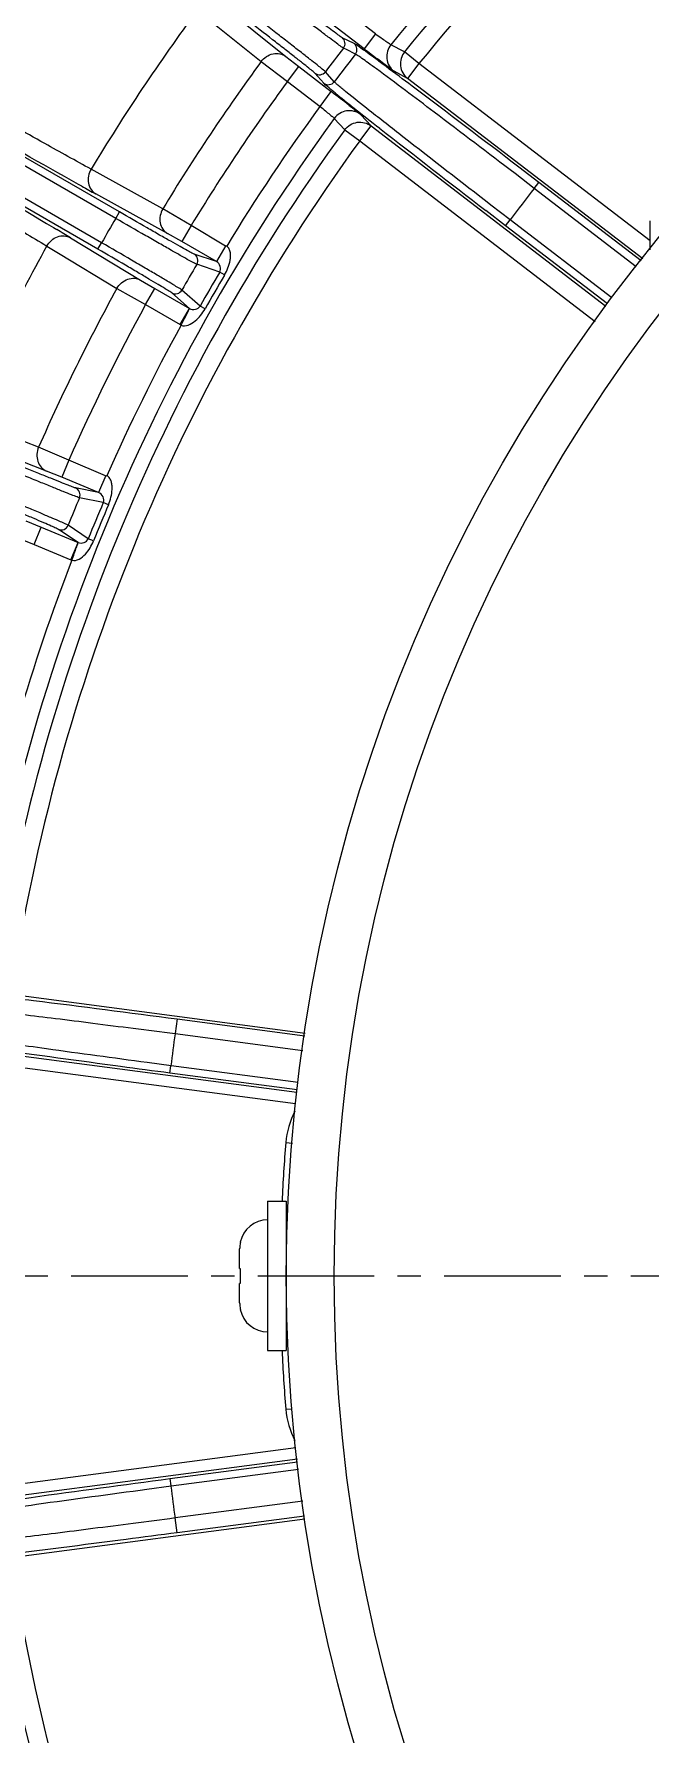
# Model space of a CAD drawing. Header units: millimetres. Extents: x -6 to 705, y -10 to 538.
# Drawn here: x 484.42 to 491.03, y 315.12 to 333.34 of the extents above; entities that cross this region are included whole.
import ezdxf

# ---------------------------------------------------------------- set-up
doc = ezdxf.new("R2010")
doc.units = ezdxf.units.MM
doc.linetypes.add('CENTER', pattern=[2, 1.25, -0.25, 0.25, -0.25])
doc.layers.add('02___PRT_ALL_AXES', color=7, linetype='Continuous')
doc.layers.add('\\M+5D6D0\\M+5D0C4\\M+5CFDF\\M+5B2E3', color=7, linetype='CENTER', lineweight=25)

msp = doc.modelspace()

# ---------------------------------------------------------------- linework, layer by layer
at = {"color": 0, "linetype": 'Continuous', "lineweight": -3}
for p, q in [((485.34, 331.429), (477.979, 335.679)), ((485.3, 331.36), (477.939, 335.61)), ((485.109, 331.029), (477.749, 335.279)), ((485.149, 331.099), (477.788, 335.348)), ((486.437, 333.644), (487.123, 333.095)), ((486.288, 333.498), (486.859, 333.041)), ((487.965, 333.178), (487.615, 333.446)), ((488.086, 333.337), (487.737, 333.605)), ((487.856, 333.234), (487.728, 333.297)), ((488.086, 333.337), (487.965, 333.178)), ((487.123, 333.095), (487.263, 332.987)), ((487.774, 333.169), (487.742, 333.185)), ((487.87, 333.122), (487.774, 333.169)), ((487.881, 333.219), (487.856, 333.234)), ((487.958, 333.164), (487.881, 333.219)), ((488.397, 333.145), (488.25, 333.222)), ((488.552, 333.019), (488.397, 333.145)), ((486.859, 333.041), (487.141, 332.828)), ((487.141, 332.828), (487.263, 332.987)), ((487.263, 332.987), (487.612, 332.719)), ((487.53, 332.809), (487.436, 332.917)), ((487.572, 332.905), (487.548, 332.932)), ((487.643, 332.824), (487.572, 332.905)), ((488.118, 333.048), (488.088, 333.07)), ((488.43, 332.861), (488.284, 332.938)), ((488.552, 333.019), (488.43, 332.861)), ((491.029, 331.119), (488.552, 333.019)), ((487.141, 332.828), (487.491, 332.56)), ((487.491, 332.56), (487.612, 332.719)), ((487.551, 332.789), (487.53, 332.809)), ((490.951, 330.927), (488.43, 332.861)), ((487.644, 332.432), (487.756, 332.31)), ((487.927, 332.472), (488.039, 332.351)), ((487.756, 332.31), (487.918, 332.193)), ((487.918, 332.193), (488.039, 332.351)), ((487.918, 332.193), (490.441, 330.256)), ((488.039, 332.351), (490.556, 330.42)), ((485.164, 331.816), (485.036, 331.887)), ((485.805, 331.463), (485.164, 331.816)), ((489.788, 331.682), (489.582, 331.84)), ((489.836, 331.746), (489.624, 331.909)), ((484.938, 331.704), (484.901, 331.725)), ((489.788, 331.682), (489.836, 331.746)), ((490.882, 330.842), (489.788, 331.682)), ((490.933, 330.904), (489.836, 331.746)), ((485.856, 331.198), (485.087, 331.622)), ((486.109, 331.284), (485.805, 331.463)), ((489.48, 331.282), (489.268, 331.445)), ((489.529, 331.345), (489.324, 331.503)), ((484.633, 331.262), (484.67, 331.24)), ((485.3, 331.36), (485.34, 331.429)), ((486.109, 331.284), (486.009, 331.111)), ((486.476, 331.064), (486.109, 331.284)), ((489.48, 331.282), (489.529, 331.345)), ((490.573, 330.443), (489.48, 331.282)), ((490.619, 330.509), (489.529, 331.345)), ((491.029, 331.024), (491.029, 331.333)), ((484.816, 331.153), (485.567, 330.698)), ((485.109, 331.029), (485.149, 331.099)), ((486.009, 331.111), (485.856, 331.198)), ((486.38, 330.897), (486.009, 331.111)), ((484.561, 331.064), (484.686, 330.989)), ((484.686, 330.989), (485.313, 330.61)), ((486.38, 330.897), (486.14, 330.978)), ((486.48, 331.07), (486.38, 330.897)), ((486.415, 330.784), (486.169, 330.868)), ((486.467, 330.754), (486.415, 330.784)), ((485.313, 330.61), (485.62, 330.436)), ((485.567, 330.698), (485.72, 330.609)), ((485.62, 330.436), (485.72, 330.609)), ((485.72, 330.609), (486.09, 330.395)), ((486.09, 330.395), (485.9, 330.562)), ((486.205, 330.421), (486.01, 330.592)), ((485.62, 330.436), (485.99, 330.222)), ((485.99, 330.222), (486.09, 330.395)), ((486.258, 330.391), (486.205, 330.421)), ((484.473, 328.908), (483.791, 329.174)), ((484.558, 328.652), (483.74, 328.972)), ((484.798, 328.77), (484.473, 328.908)), ((484.798, 328.77), (484.722, 328.585)), ((485.191, 328.6), (484.798, 328.77)), ((484.722, 328.585), (484.558, 328.652)), ((485.117, 328.422), (484.722, 328.585)), ((485.194, 328.606), (485.117, 328.422)), ((485.117, 328.422), (484.869, 328.471)), ((485.167, 328.315), (484.912, 328.366)), ((485.222, 328.291), (485.167, 328.315)), ((484.096, 327.998), (484.424, 327.866)), ((484.337, 328.119), (484.5, 328.051)), ((484.424, 327.866), (484.5, 328.051)), ((484.5, 328.051), (484.896, 327.887)), ((484.896, 327.887), (484.685, 328.027)), ((485.006, 327.927), (484.79, 328.071)), ((484.424, 327.866), (484.819, 327.702)), ((484.819, 327.702), (484.896, 327.887)), ((485.062, 327.904), (485.006, 327.927)), ((484.179, 323.044), (487.333, 322.629)), ((485.958, 322.78), (485.937, 322.622)), ((485.958, 322.78), (487.329, 322.6)), ((485.937, 322.622), (487.306, 322.441)), ((487.242, 321.991), (484.097, 322.405)), ((487.228, 321.871), (484.082, 322.286)), ((485.893, 322.278), (485.636, 322.313)), ((485.882, 322.199), (485.892, 322.279)), ((487.246, 322.02), (485.882, 322.199)), ((487.257, 322.099), (485.893, 322.278)), ((487.123, 321.456), (487.197, 321.45)), ((486.636, 320.388), (486.638, 320.388)), ((486.629, 320.106), (486.629, 320.315)), ((486.629, 320.106), (486.635, 320.106)), ((486.635, 319.946), (486.629, 319.946)), ((486.629, 319.737), (486.629, 319.946)), ((486.638, 319.664), (486.636, 319.664)), ((487.123, 318.597), (487.193, 318.602)), ((487.232, 318.182), (484.082, 317.767)), ((487.248, 318.063), (484.097, 317.648)), ((485.882, 317.853), (487.251, 318.033)), ((485.882, 317.853), (485.892, 317.774)), ((485.893, 317.774), (487.261, 317.955)), ((485.635, 317.74), (485.893, 317.774)), ((487.305, 317.611), (485.937, 317.431)), ((484.179, 317.008), (487.329, 317.423)), ((485.958, 317.272), (485.937, 317.431)), ((487.326, 317.452), (485.958, 317.272))]:
    msp.add_line(p, q, dxfattribs=at)
for radius in [17.5, 16.986]:
    msp.add_circle((504.629, 320.026), radius, dxfattribs=at)
for centre, radius, start, end in [((504.629, 320.026), 32.5, 118.6989, 164.0661), ((504.629, 320.026), 32.486, 118.7616, 164.0956), ((504.629, 320.026), 32.419, 118.8018, 164.0554), ((504.629, 320.026), 21.033, 128.857, 141.143), ((504.629, 320.026), 20.871, 128.9444, 141.0556), ((504.629, 320.026), 20.671, 128.9444, 141.0556), ((504.629, 320.026), 22.904, 143.6876, 148.8124), ((487.679, 333.234), 0.08, 322.0559, 52.4042), ((504.629, 320.026), 21.408, 142.0735, 142.9265), ((504.629, 320.026), 21.268, 141.9956, 143.0044), ((487.807, 333.171), 0.08, 321.9792, 52.4417), ((482.213, 325.174), 9.842, 54.0097, 54.2855), ((508.557, 360.005), 33.819, 232.4899, 232.7877), ((477.243, 318.347), 18.286, 53.6265, 53.9798), ((488.406, 333.096), 0.2, 141.1216, 232.4192), ((504.629, 320.026), 22.026, 143.7806, 148.7194), ((487.484, 332.98), 0.08, 232.5738, 322.9435), ((466.752, 304.125), 35.958, 53.3852, 53.5458), ((447.822, 278.709), 67.649, 53.06049, 53.35525), ((504.629, 320.026), 21.673, 143.794, 148.706), ((487.579, 332.873), 0.08, 232.5583, 323.0208), ((467.379, 306.343), 33.243, 52.0925, 52.5069), ((378.006, 186.165), 183.575, 52.55316, 53.00232), ((504.629, 320.026), 21.233, 143.8208, 148.6799), ((499.166, 346.917), 18.29, 231.0203, 231.3734), ((508.756, 358.926), 33.659, 231.3815, 231.6173), ((529.822, 385.573), 67.627, 231.64464, 231.93939), ((504.629, 320.026), 21.033, 143.857, 171.7005), ((487.805, 332.314), 0.2, 52.5809, 143.8784), ((504.629, 320.026), 20.871, 143.9444, 171.6183), ((504.629, 320.026), 20.671, 143.9444, 171.6043), ((601.137, 476.957), 183.544, 231.99757, 232.44691), ((507.4, 372.079), 46.202, 240.9105, 241.1215), ((504.629, 320.026), 18.872, 141.8547, 143.1453), ((504.629, 320.026), 22.407, 149.6143, 150.3857), ((459.073, 288.502), 49.817, 58.8862, 59.0817), ((504.629, 320.026), 22.904, 151.1876, 156.3124), ((486.1, 330.909), 0.08, 329.5559, 59.9042), ((504.629, 320.026), 21.408, 149.5735, 150.4265), ((504.629, 320.026), 21.154, 149.4313, 150.5687), ((504.629, 320.026), 21.093, 149.4313, 150.5687), ((504.629, 320.026), 22.026, 151.2806, 156.2194), ((485.94, 330.631), 0.08, 240.0738, 330.4435), ((504.629, 320.026), 21.673, 151.294, 156.206), ((504.629, 320.026), 21.233, 151.3201, 156.1799), ((486.131, 330.465), 0.281, 239.9997, 242.5182), ((504.629, 320.026), 21.408, 157.0735, 157.9265), ((484.838, 328.397), 0.08, 337.0559, 67.4042), ((504.629, 320.026), 21.154, 156.9313, 158.0687), ((504.629, 320.026), 21.093, 156.9313, 158.0687), ((484.716, 328.101), 0.08, 247.5738, 337.9435), ((504.629, 320.026), 21.233, 158.8201, 163.6799), ((484.927, 327.961), 0.281, 247.4997, 250.0182), ((504.629, 320.026), 18.872, 172.0951, 173.1453), ((504.629, 320.026), 17.564, 175.3314, 177.3834), ((486.929, 320.326), 0.3, 90, 168.0729), ((486.949, 320.315), 0.32, 175.5806, 180.0049), ((486.945, 320.316), 0.316, 171.1302, 175.5778), ((486.941, 320.316), 0.312, 166.6768, 171.1278), ((486.949, 319.737), 0.32, 179.9951, 184.4194), ((486.945, 319.737), 0.316, 184.4222, 188.8698), ((486.941, 319.736), 0.312, 188.8722, 193.3232), ((486.929, 319.726), 0.3, 191.9271, 270), ((504.629, 320.026), 17.564, 182.6166, 184.6686), ((504.629, 320.026), 18.872, 186.8547, 187.9049), ((504.629, 320.026), 21.033, 188.2995, 201.143), ((504.629, 320.026), 20.871, 188.3817, 201.0556), ((504.629, 320.026), 20.671, 188.3957, 201.0556)]:
    msp.add_arc(centre, radius, start, end, dxfattribs=at)
for points, knots in [([(487.728, 333.297), (487.72, 333.301), (487.698, 333.318), (487.651, 333.351), (487.582, 333.403), (487.491, 333.47), (487.383, 333.552), (487.215, 333.68), (487.084, 333.78), (486.993, 333.849)], [0, 0, 0, 0, 0.027927, 0.090739, 0.186175, 0.310858, 0.460219, 0.62897, 1, 1, 1, 1]), ([(487.742, 333.185), (487.734, 333.189), (487.71, 333.207), (487.659, 333.243), (487.584, 333.3), (487.486, 333.374), (487.368, 333.463), (487.185, 333.601), (487.043, 333.711), (486.945, 333.786)], [0, 0, 0, 0, 0.02792, 0.090712, 0.186136, 0.310816, 0.460183, 0.628945, 1, 1, 1, 1]), ([(485.036, 331.887), (484.87, 331.978), (484.484, 332.193), (483.561, 332.714), (482.805, 333.147), (482.269, 333.455)], [0, 0, 0, 0, 0.178509, 0.416735, 1, 1, 1, 1]), ([(487.436, 332.917), (487.43, 332.923), (487.408, 332.94), (487.364, 332.977), (487.296, 333.03), (487.207, 333.1), (487.1, 333.184), (486.934, 333.313), (486.803, 333.414), (486.712, 333.483)], [0, 0, 0, 0, 0.027914, 0.090741, 0.186174, 0.310859, 0.460227, 0.628979, 1, 1, 1, 1]), ([(487.548, 332.932), (487.542, 332.939), (487.518, 332.957), (487.47, 332.997), (487.396, 333.055), (487.299, 333.131), (487.183, 333.221), (487.002, 333.362), (486.859, 333.471), (486.761, 333.547)], [0, 0, 0, 0, 0.027955, 0.090796, 0.186233, 0.310913, 0.46027, 0.629011, 1, 1, 1, 1]), ([(484.901, 331.725), (484.504, 331.946), (483.592, 332.464), (482.683, 332.985), (482.169, 333.282)], [0, 0, 0, 0, 0.434276, 1, 1, 1, 1]), ([(488.25, 333.222), (488.248, 333.222), (488.243, 333.226), (488.232, 333.233), (488.217, 333.243), (488.187, 333.264), (488.143, 333.295), (488.106, 333.322), (488.086, 333.337)], [0, 0, 0, 0, 0.029691, 0.09362, 0.189613, 0.314293, 0.631251, 1, 1, 1, 1]), ([(486.859, 333.041), (486.89, 333.082), (486.959, 333.129), (487.06, 333.129), (487.105, 333.109), (487.123, 333.095)], [0, 0, 0, 0, 0.516286, 0.763029, 1, 1, 1, 1]), ([(488.095, 332.963), (488.066, 332.984), (488.014, 333.022), (487.947, 333.07), (487.902, 333.102), (487.879, 333.117), (487.87, 333.122)], [0, 0, 0, 0, 0.395988, 0.696823, 0.898822, 1, 1, 1, 1]), ([(488.397, 333.145), (488.364, 333.104), (488.33, 332.993), (488.389, 332.892), (488.43, 332.861)], [0, 0, 0, 0, 0.500325, 1, 1, 1, 1]), ([(489.582, 331.84), (489.294, 332.06), (488.799, 332.436), (488.303, 332.81), (488.095, 332.963)], [0, 0, 0, 0, 0.584537, 1, 1, 1, 1]), ([(488.284, 332.938), (488.278, 332.941), (488.26, 332.955), (488.224, 332.981), (488.169, 333.022), (488.128, 333.054), (488.104, 333.071)], [0, 0, 0, 0, 0.090495, 0.29799, 0.608269, 1, 1, 1, 1]), ([(481.92, 332.849), (482.433, 332.553), (483.339, 332.026), (484.242, 331.496), (484.633, 331.262)], [0, 0, 0, 0, 0.565643, 1, 1, 1, 1]), ([(487.661, 332.699), (487.649, 332.708), (487.612, 332.738), (487.575, 332.768), (487.551, 332.789)], [0, 0, 0, 0, 0.323067, 1, 1, 1, 1]), ([(487.769, 332.717), (487.74, 332.741), (487.701, 332.772), (487.66, 332.808), (487.646, 332.82), (487.643, 332.824)], [0, 0, 0, 0, 0.685919, 0.890083, 1, 1, 1, 1]), ([(489.324, 331.503), (489.008, 331.746), (488.572, 332.083), (488.055, 332.489), (487.852, 332.65), (487.769, 332.717)], [0, 0, 0, 0, 0.605827, 0.838348, 1, 1, 1, 1]), ([(481.819, 332.676), (482.354, 332.366), (483.107, 331.928), (484.02, 331.389), (484.399, 331.163), (484.561, 331.064)], [0, 0, 0, 0, 0.583261, 0.821488, 1, 1, 1, 1]), ([(487.491, 332.56), (487.51, 332.545), (487.545, 332.516), (487.587, 332.481), (487.614, 332.458), (487.629, 332.446), (487.638, 332.437), (487.643, 332.433), (487.644, 332.432)], [0, 0, 0, 0, 0.368499, 0.685389, 0.810156, 0.906261, 0.970276, 1, 1, 1, 1]), ([(487.803, 332.572), (487.819, 332.559), (487.848, 332.536), (487.886, 332.506), (487.911, 332.486), (487.924, 332.476), (487.927, 332.472)], [0, 0, 0, 0, 0.396152, 0.70366, 0.90811, 1, 1, 1, 1]), ([(487.756, 332.31), (487.787, 332.352), (487.886, 332.413), (487.998, 332.383), (488.039, 332.351)], [0, 0, 0, 0, 0.500325, 1, 1, 1, 1]), ([(485.036, 331.887), (485.01, 331.843), (484.993, 331.761), (485.031, 331.668), (485.067, 331.634), (485.087, 331.622)], [0, 0, 0, 0, 0.516283, 0.763019, 1, 1, 1, 1]), ([(485.805, 331.463), (485.779, 331.419), (485.762, 331.337), (485.8, 331.244), (485.836, 331.21), (485.856, 331.198)], [0, 0, 0, 0, 0.516286, 0.763029, 1, 1, 1, 1]), ([(486.169, 330.868), (486.16, 330.871), (486.134, 330.886), (486.079, 330.915), (485.997, 330.961), (485.89, 331.022), (485.762, 331.095), (485.563, 331.208), (485.407, 331.298), (485.3, 331.36)], [0, 0, 0, 0, 0.02792, 0.090712, 0.186136, 0.310816, 0.460183, 0.628945, 1, 1, 1, 1]), ([(486.14, 330.978), (486.132, 330.98), (486.108, 330.994), (486.058, 331.021), (485.982, 331.063), (485.883, 331.118), (485.765, 331.185), (485.582, 331.29), (485.438, 331.372), (485.34, 331.429)], [0, 0, 0, 0, 0.027927, 0.090739, 0.186175, 0.310858, 0.460219, 0.62897, 1, 1, 1, 1]), ([(484.561, 331.064), (484.586, 331.109), (484.648, 331.164), (484.748, 331.178), (484.795, 331.164), (484.816, 331.153)], [0, 0, 0, 0, 0.516282, 0.763019, 1, 1, 1, 1]), ([(486.01, 330.592), (486.003, 330.598), (485.976, 330.613), (485.924, 330.646), (485.843, 330.694), (485.737, 330.757), (485.61, 330.831), (485.412, 330.947), (485.256, 331.037), (485.149, 331.099)], [0, 0, 0, 0, 0.027955, 0.090796, 0.186233, 0.310913, 0.46027, 0.629011, 1, 1, 1, 1]), ([(485.9, 330.562), (485.894, 330.568), (485.87, 330.582), (485.822, 330.612), (485.747, 330.657), (485.65, 330.714), (485.533, 330.783), (485.351, 330.89), (485.208, 330.973), (485.109, 331.029)], [0, 0, 0, 0, 0.027914, 0.090741, 0.186174, 0.310859, 0.460227, 0.628979, 1, 1, 1, 1]), ([(486.415, 330.784), (486.425, 330.802), (486.428, 330.85), (486.399, 330.886), (486.38, 330.897)], [0, 0, 0, 0, 0.480842, 1, 1, 1, 1]), ([(486.467, 330.754), (486.481, 330.778), (486.506, 330.828), (486.526, 330.896), (486.533, 330.951), (486.531, 330.992), (486.52, 331.033), (486.502, 331.055), (486.49, 331.063)], [0, 0, 0, 0, 0.253835, 0.503297, 0.626858, 0.750249, 0.874437, 1, 1, 1, 1]), ([(486.49, 331.063), (486.488, 331.063), (486.484, 331.06), (486.478, 331.062), (486.476, 331.064)], [0, 0, 0, 0, 0.506935, 1, 1, 1, 1]), ([(485.313, 330.61), (485.337, 330.654), (485.4, 330.71), (485.5, 330.724), (485.547, 330.71), (485.567, 330.698)], [0, 0, 0, 0, 0.516286, 0.763029, 1, 1, 1, 1]), ([(486.001, 330.216), (486.013, 330.239), (486.029, 330.272), (486.051, 330.313), (486.065, 330.34), (486.076, 330.361), (486.085, 330.378), (486.088, 330.388), (486.092, 330.394), (486.09, 330.395)], [0, 0, 0, 0, 0.379079, 0.55142, 0.702261, 0.826478, 0.91928, 0.977586, 1, 1, 1, 1]), ([(486.001, 330.216), (486.048, 330.193), (486.141, 330.243), (486.212, 330.319), (486.244, 330.367), (486.258, 330.391)], [0, 0, 0, 0, 0.484691, 0.740237, 1, 1, 1, 1]), ([(486.09, 330.395), (486.109, 330.384), (486.155, 330.377), (486.195, 330.403), (486.205, 330.421)], [0, 0, 0, 0, 0.520215, 1, 1, 1, 1]), ([(484.473, 328.908), (484.453, 328.861), (484.447, 328.778), (484.497, 328.69), (484.537, 328.661), (484.558, 328.652)], [0, 0, 0, 0, 0.516286, 0.763029, 1, 1, 1, 1]), ([(484.912, 328.366), (484.903, 328.368), (484.875, 328.379), (484.817, 328.401), (484.729, 328.436), (484.615, 328.482), (484.479, 328.537), (484.266, 328.624), (484.1, 328.693), (483.986, 328.74)], [0, 0, 0, 0, 0.02792, 0.090712, 0.186136, 0.310816, 0.460183, 0.628945, 1, 1, 1, 1]), ([(484.869, 328.471), (484.861, 328.472), (484.835, 328.483), (484.781, 328.503), (484.701, 328.535), (484.596, 328.577), (484.47, 328.628), (484.275, 328.707), (484.122, 328.77), (484.017, 328.814)], [0, 0, 0, 0, 0.027927, 0.090739, 0.186175, 0.310858, 0.460219, 0.62897, 1, 1, 1, 1]), ([(485.205, 328.601), (485.203, 328.6), (485.199, 328.597), (485.193, 328.598), (485.191, 328.6)], [0, 0, 0, 0, 0.506935, 1, 1, 1, 1]), ([(485.222, 328.291), (485.233, 328.317), (485.251, 328.371), (485.262, 328.44), (485.262, 328.495), (485.255, 328.536), (485.239, 328.575), (485.217, 328.595), (485.205, 328.601)], [0, 0, 0, 0, 0.253835, 0.503297, 0.626858, 0.750249, 0.874437, 1, 1, 1, 1]), ([(484.685, 328.027), (484.678, 328.032), (484.652, 328.043), (484.601, 328.067), (484.521, 328.101), (484.417, 328.146), (484.292, 328.199), (484.098, 328.28), (483.945, 328.344), (483.84, 328.387)], [0, 0, 0, 0, 0.027914, 0.090741, 0.186174, 0.310859, 0.460227, 0.628979, 1, 1, 1, 1]), ([(484.79, 328.071), (484.782, 328.076), (484.754, 328.088), (484.698, 328.114), (484.611, 328.151), (484.498, 328.199), (484.362, 328.256), (484.151, 328.345), (483.985, 328.414), (483.871, 328.461)], [0, 0, 0, 0, 0.027955, 0.090796, 0.186233, 0.310913, 0.46027, 0.629011, 1, 1, 1, 1]), ([(485.167, 328.315), (485.175, 328.334), (485.171, 328.381), (485.137, 328.413), (485.117, 328.422)], [0, 0, 0, 0, 0.480842, 1, 1, 1, 1]), ([(484.831, 327.697), (484.88, 327.68), (484.966, 327.742), (485.026, 327.827), (485.052, 327.878), (485.062, 327.904)], [0, 0, 0, 0, 0.484691, 0.740237, 1, 1, 1, 1]), ([(484.831, 327.697), (484.839, 327.721), (484.851, 327.756), (484.867, 327.8), (484.877, 327.828), (484.885, 327.851), (484.892, 327.869), (484.894, 327.879), (484.897, 327.886), (484.896, 327.887)], [0, 0, 0, 0, 0.379079, 0.55142, 0.702261, 0.826478, 0.91928, 0.977586, 1, 1, 1, 1]), ([(484.896, 327.887), (484.916, 327.878), (484.962, 327.877), (484.998, 327.908), (485.006, 327.927)], [0, 0, 0, 0, 0.520215, 1, 1, 1, 1]), ([(483.557, 322.908), (483.565, 322.909), (483.587, 322.907), (483.631, 322.904), (483.695, 322.898), (483.821, 322.885), (484.024, 322.862), (484.317, 322.827), (484.669, 322.784), (485.065, 322.734), (485.493, 322.679), (485.787, 322.641), (485.937, 322.622)], [0, 0, 0, 0, 0.009528, 0.027936, 0.055087, 0.09073, 0.186162, 0.310813, 0.460217, 0.628987, 0.811123, 1, 1, 1, 1]), ([(484.02, 323.026), (484.153, 323.01), (484.799, 322.931), (485.445, 322.848), (485.958, 322.78)], [0, 0, 0, 0, 0.20583, 1, 1, 1, 1]), ([(485.636, 322.313), (485.276, 322.36), (484.661, 322.444), (484.046, 322.531), (483.79, 322.57)], [0, 0, 0, 0, 0.584524, 1, 1, 1, 1]), ([(485.882, 322.199), (485.706, 322.222), (485.08, 322.306), (484.455, 322.391), (484.007, 322.455)], [0, 0, 0, 0, 0.282135, 1, 1, 1, 1]), ([(484.006, 317.597), (484.135, 317.615), (484.76, 317.704), (485.385, 317.788), (485.882, 317.853)], [0, 0, 0, 0, 0.205815, 1, 1, 1, 1]), ([(483.682, 317.466), (483.787, 317.482), (484.043, 317.52), (484.694, 317.613), (485.24, 317.687), (485.635, 317.74)], [0, 0, 0, 0, 0.161579, 0.394079, 1, 1, 1, 1]), ([(485.937, 317.431), (485.787, 317.411), (485.493, 317.373), (485.065, 317.318), (484.669, 317.268), (484.317, 317.225), (484.024, 317.19), (483.821, 317.167), (483.695, 317.154), (483.631, 317.148), (483.587, 317.145), (483.565, 317.143), (483.557, 317.144)], [0, 0, 0, 0, 0.188877, 0.371012, 0.539782, 0.689187, 0.813837, 0.90927, 0.944913, 0.972064, 0.990471, 1, 1, 1, 1]), ([(485.958, 317.272), (485.776, 317.248), (485.13, 317.164), (484.484, 317.082), (484.02, 317.027)], [0, 0, 0, 0, 0.282145, 1, 1, 1, 1])]:
    msp.add_open_spline(points, degree=3, knots=knots, dxfattribs=at)
for points in [[(487.222, 321.791), (487.167, 321.688), (487.133, 321.572), (487.123, 321.456)], [(486.635, 320.106), (486.634, 320.08), (486.633, 320.026), (486.634, 319.973), (486.635, 319.946)], [(487.123, 318.597), (487.133, 318.48), (487.167, 318.364), (487.222, 318.261)]]:
    msp.add_open_spline(points, degree=3, dxfattribs=at)
at = {"layer": '02___PRT_ALL_AXES', "color": 0, "linetype": 'Continuous', "lineweight": -3}
for p, q in [((486.929, 320.826), (487.129, 320.826)), ((486.929, 320.826), (486.929, 319.226)), ((487.129, 320.826), (487.129, 319.226)), ((486.929, 319.226), (487.129, 319.226))]:
    msp.add_line(p, q, dxfattribs=at)
at = {"layer": '\\M+5D6D0\\M+5D0C4\\M+5CFDF\\M+5B2E3', "color": 1}
msp.add_line((462.823, 320.026), (546.435, 320.026), dxfattribs=at)

doc.saveas('drawing.dxf')
